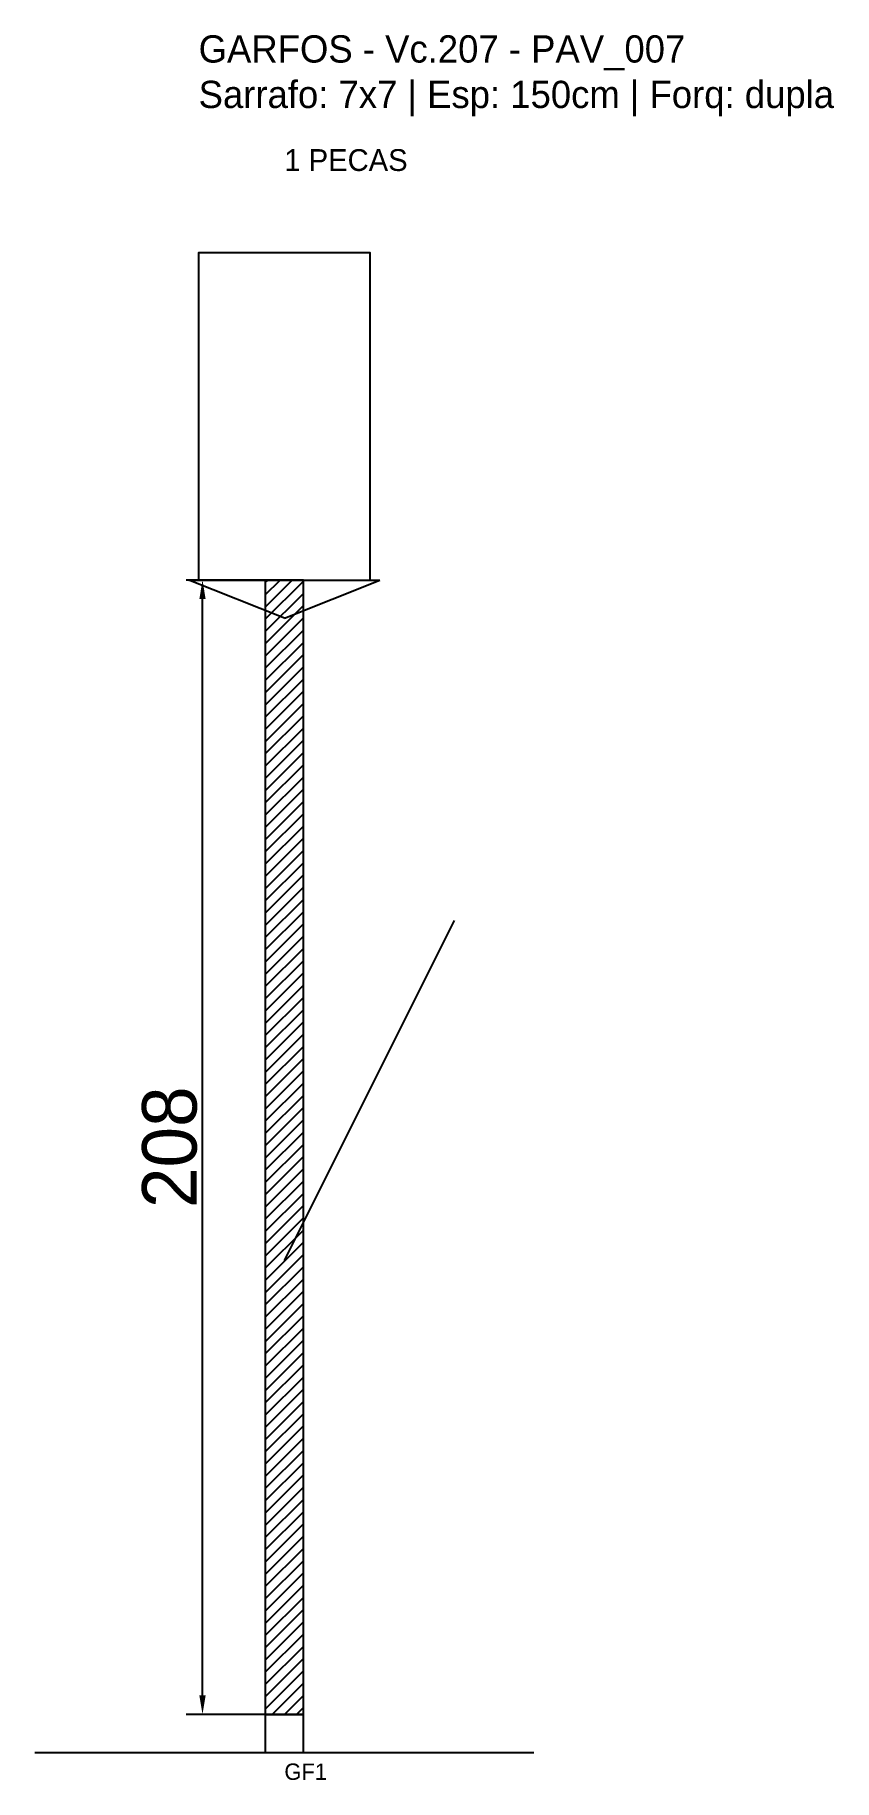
# Model space of a CAD drawing. Header units: metres. Extents: x -30 to 116, y -12 to 308.
import ezdxf

# ---------------------------------------------------------------- set-up
doc = ezdxf.new("R2010")
doc.units = ezdxf.units.M
for name, color, linetype in [('BARRA_ANCORAGEM', 1, 'Continuous'), ('COTA', 241, 'Continuous'), ('GARFOS OK', 3, 'Continuous'), ('NOME DA VIGA', 6, 'Continuous'), ('SARR_7x7', 40, 'Continuous'), ('VIGAS', 3, 'Continuous')]:
    doc.layers.add(name, color=color, linetype=linetype)
doc.dimstyles.new('EZ DXF', dxfattribs={"dimtxt": 10, "dimasz": 3.5, "dimexe": 3, "dimexo": 1.5, "dimgap": 1, "dimtad": 1, "dimdec": 1, "dimdsep": 46, "dimcen": 2.5, "dimazin": 3, "dimtfac": 1, "dimtmove": 0, "dimatfit": 3})

msp = doc.modelspace()

# ---------------------------------------------------------------- hatches: boundary and pattern name
at = {"layer": 'COTA'}
h = msp.add_hatch(dxfattribs=at)
h.set_pattern_fill('ANSI31', scale=0.5)
h.paths.add_polyline_path([(12.21, 0), (19.21, 0), (19.21, 208), (12.21, 208)])

# ---------------------------------------------------------------- linework, layer by layer
at = {"layer": 'BARRA_ANCORAGEM'}
msp.add_line((15.71, 83.2), (46.91, 145.6), dxfattribs=at)
at = {"layer": 'GARFOS OK'}
for p, q in [((15.71, 201), (-1.79, 208)), ((-1.79, 208), (33.21, 208)), ((15.71, 201), (33.21, 208))]:
    msp.add_line(p, q, dxfattribs=at)
at = {"layer": 'GARFOS OK', "linetype": 'CONTINUOUS'}
msp.add_line((-30, -7), (61.42, -7), dxfattribs=at)
at = {"layer": 'GARFOS OK'}
msp.add_lwpolyline([(12.21, 0), (19.21, 0), (19.21, 208), (12.21, 208), (12.21, 0)], dxfattribs=at)
at = {"layer": 'SARR_7x7'}
msp.add_lwpolyline([(12.21, -7), (19.21, -7), (19.21, 0), (12.21, 0), (12.21, -7)], dxfattribs=at)
at = {"layer": 'VIGAS'}
msp.add_lwpolyline([(0, 208), (31.42, 208), (31.42, 268), (0, 268), (0, 208)], dxfattribs=at)

# ---------------------------------------------------------------- texts
at = {"layer": 'NOME DA VIGA'}
for s, height, p in [('1 PECAS', 4, (15.71, 283)), ('GF1', 3, (15.71, -12))]:
    msp.add_text(s, height=height, dxfattribs=at).set_placement(p)
at = {"layer": 'NOME DA VIGA', "insert": (0, 293), "char_height": 5, "attachment_point": 7}
msp.add_mtext('GARFOS - Vc.207 - PAV_007\\PSarrafo: 7x7 | Esp: 150cm | Forq: dupla', dxfattribs=at)

# ---------------------------------------------------------------- dimensions: what is measured, and where the dimension line sits
at = {"layer": 'COTA'}
msp.add_linear_dim(base=(0.71, 0), p1=(15.71, 0), p2=(15.71, 208), angle=90, dimstyle='EZ DXF', dxfattribs=at).render()

doc.saveas('drawing.dxf')
